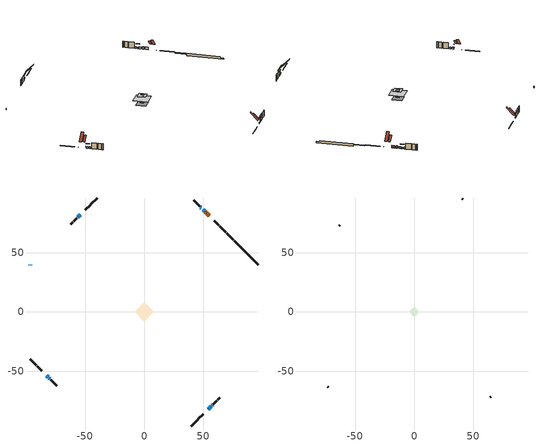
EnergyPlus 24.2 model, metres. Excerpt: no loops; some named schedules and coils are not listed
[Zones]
conditioned space
 floor adiabatic (Floor3 construction): -1.82,0 0,1.82 1.82,0 0,-1.82 z0.46
 floor adiabatic (AdiabaticFloorConstruction): -8.08,0 0,8.08 8.08,0 0,-8.08 z2.9
 floor foundation (Slab1 construction): -5.46,0 0,5.46 5.46,0 0,-5.46 z-1.37
 floor foundation (Slab2 construction): -1.82,0 0,1.82 1.82,0 0,-1.82 z-0.3
 wall outside (RimJoist1 construction): 39.86,-96.22 45.13,-90.95 / -96.22,-39.86 -90.95,-45.13 / -39.86,96.22 -45.13,90.95 / 68.83,67.25 63.56,72.52 z0.46:0.76
 wall outside (RimJoist2 construction): 45.79,-90.29 49.61,-86.47 / -90.29,-45.79 -86.47,-49.61 / -45.79,90.29 -49.61,86.47 / 62.9,73.18 59.08,77 z0.46:0.76
 wall outside (AdiabaticWallConstruction 1): 54.73,81.35 52.91,83.17 / 52.25,83.83 51.54,84.54 z0.46:2.49
 wall outside (AdiabaticWallConstruction): -96.22,39.86 -96.22,39.67 / 50.88,85.2 49.73,86.35 / -82.12,-53.96 -80.97,-55.11 / 49.08,87 48.78,87.3 z0.46:1.68; 53.96,-82.12 54.36,-81.72 z0.46:1.28; 55.01,-81.07 55.55,-80.53 z0.46:0.87; 56.21,-79.87 56.64,-79.44 z0.46:1.17; 57.3,-78.79 57.73,-78.35 / -53.96,82.12 -55.11,80.97 / -55.77,80.31 -56.16,79.92 / 48.12,87.96 47.48,88.61 / -80.31,-55.77 -79.67,-56.42 z0.46:1.78
 wall outside (Wall1 construction): 58.38,-77.7 61.25,-74.83 / -79.01,-57.07 -76.15,-59.94 / -56.82,79.26 -59.68,76.4 / 46.82,89.26 43.95,92.13 z0.46:5.34
 wall outside (Wall2 construction): 61.91,-74.18 63.58,-72.5 / -75.49,-60.59 -73.81,-62.27 / -60.34,75.74 -62.02,74.06 / 43.3,92.78 41.62,94.46 z0.46:5.34
 wall foundation (FoundationWall1 construction): 75.86,60.22,-1.37 75.86,60.22,0.46 94.19,41.89,0.46 94.19,41.89,-0.36 96.22,39.86,-0.36 96.22,39.86,-1.37
 wall foundation (FoundationWall2 construction): 75.2,60.88 69.49,66.59 z-0.3:0.31
 window (WindowConstruction 9): -96.22,39.86 -96.22,39.67 z0.46:1.68
 window (WindowConstruction 6): 53.96,-82.12 54.36,-81.73 z0.46:1.27
 window (WindowConstruction 7): 50.88,85.2 49.73,86.35 z0.46:1.68
 window (WindowConstruction 8): -82.12,-53.96 -80.97,-55.11 z0.46:1.68
 window (WindowConstruction 11): 55.01,-81.07 55.55,-80.53 z0.46:0.87
 window (WindowConstruction 10): 49.08,87.01 48.78,87.3 z0.46:1.68
 window (WindowConstruction): 56.21,-79.87 56.64,-79.44 z0.46:1.17
 window (WindowConstruction 1): 57.3,-78.78 57.73,-78.35 z0.46:1.78
 window (WindowConstruction 2): -53.96,82.12 -55.11,80.97 z0.46:1.78
 window (WindowConstruction 3): -55.77,80.31 -56.16,79.92 z0.46:1.78
 window (WindowConstruction 4): 48.12,87.96 47.48,88.61 z0.46:1.78
 window (WindowConstruction 5): -80.31,-55.77 -79.67,-56.42 z0.46:1.78
 door (Door): 54.73,81.35 52.91,83.17 z0.46:2.49
 door (Door 1): 52.25,83.83 51.54,84.54 z0.46:2.49
 ceiling adiabatic (AdiabaticFloorConstruction): 0,-8.08 8.08,0 0,8.08 -8.08,0 z2.9
 roof outside (Roof3 construction): 53.3,-82.78,5.34 50.58,-80.06,9.19 49.62,-81.02,9.19 52.34,-83.74,5.34; -82.78,-53.3,5.34 -80.06,-50.58,9.19 -81.02,-49.62,9.19 -83.74,-52.34,5.34; -53.3,82.78,5.34 -50.58,80.06,9.19 -49.62,81.02,9.19 -52.34,83.74,5.34; 55.39,80.7,5.34 52.66,77.97,9.19 53.63,77.01,9.19 56.35,79.73,5.34
attic - vented
 floor to conditioned space (Floor1 construction Reversed): -4.42,0 0,4.42 4.42,0 0,-4.42 z5.34
 floor to conditioned space (Floor2 construction Reversed): -1.82,0 0,1.82 1.82,0 0,-1.82 z5.34
 wall outside (Wall3 construction): 64.24,-71.84 64.69,-71.39 / -73.15,-62.93 -72.7,-63.38 / -62.68,73.41 -63.12,72.96 / 40.96,95.12 40.51,95.57 z0.46:5.34
 roof outside (Roof1 construction): 51.68,-84.4,5.34 47.67,-80.38,11.02 46.25,-81.8,11.02 50.26,-85.82,5.34; -84.4,-51.68,5.34 -80.38,-47.67,11.02 -81.8,-46.25,11.02 -85.82,-50.26,5.34; -51.68,84.4,5.34 -47.67,80.38,11.02 -46.25,81.8,11.02 -50.26,85.82,5.34; 57,79.08,5.34 52.99,75.06,11.02 54.41,73.64,11.02 58.43,77.66,5.34
shading: 54.5,-81.58 53.82,-82.26 54.11,-82.55 54.79,-81.87 z1.47; 49.59,86.49 51.03,85.06 51.32,85.35 49.88,86.78 z1.88; -80.83,-55.25 -82.26,-53.82 -82.55,-54.11 -81.12,-55.54 z1.88; 59.16,-76.92 51.41,-84.68 51.7,-84.97 59.45,-77.21 z5.96; 58.45,-77.63 54.4,-81.68 54.69,-81.97 58.74,-77.92 z3.73; 59.54,-76.54 55.49,-80.6 55.78,-80.89 59.83,-76.83 z4.34; -56.92,79.16 -52.15,83.93 -52.44,84.22 -57.21,79.45 z4.34; -57.97,78.11 -53.96,82.12 -54.25,82.41 -58.26,78.4 z4.34; 45.67,90.42 49.93,86.15 50.22,86.44 45.96,90.71 z4.34; -77.86,-58.23 -82.12,-53.96 -82.41,-54.25 -78.15,-58.52 z4.34
[Building]
Building 1: Terrain=Suburbs
[Site:Location]
Sydney AP_NS: Latitude {deg}=46.16; Longitude {deg}=-60.05; Time Zone {hr}=-4; Elevation {m}=62; Keep Site Location Information=Yes
[Site:GroundTemperature:Shallow]
2.62187, 0.93492, 0.799824, 1.60037, 4.8141, 8.01286, 10.786, 12.5427, 12.692, 11.2632, 8.56075, 5.46011
[Site:WaterMainsTemperature]
Calculation Method=Schedule; Temperature Schedule=mains temperature schedule
[Material] Roughness=Rough; Thermal Absorptance=0.9
Name | Thickness {m} | Conductivity {W/m-K} | Density {kg/m3} | Specific Heat {J/kg-K} | Solar Absorptance | Visible Absorptance
asphalt or fiberglass shingles | 0.00635 | 0.162714 | 1121.4 | 1465.45 | 0.4 | 0.4
ceiling loosefill ins | 0.254 | 0.0480833 | 16.02 | 1046.75 | 0.7 | 0.7
ceiling stud and cavity | 0.1397 | 0.115821 | 65.682 | 1177.47 | 0.7 | 0.7
ceiling stud and cavity 1 | 0.1397 | 0.147741 | 65.682 | 1177.47 | 0.7 | 0.7
concrete 4.0 in. | 0.1016 | 1.803125 | 2242.8 | 837.4 | 0.7 | 0.7
concrete 8.0 in. | 0.2032 | 1.803125 | 2242.8 | 837.4 | 0.7 | 0.7
door material | 0.04445 | 0.053851 | 512.64 | 1214.23 | 0.7 | 0.7
door material 1 | 0.04445 | 0.188738 | 512.64 | 1214.23 | 0.7 | 0.7
exterior vertical ins | 0.00108814 | 0.029427 | 32.04 | 1214.23 | 0.7 | 0.7
floor covering | 0.0127 | 9.015625 | 54.468 | 1339.84 | 0.6 | 0.6
floor covering 1 | 0.0127 | 0.0433444 | 54.468 | 1339.84 | 0.6 | 0.6
floor rigid ins; wall rigid ins 1 | 0.512978 | 0.029427 | 32.04 | 1214.23 | 0.7 | 0.7
floor stud and cavity | 0.0889 | 0.307476 | 50.32683 | 1063.81 | 0.7 | 0.7
floor stud and cavity 1 | 0.1397 | 1.75129 | 37.0049 | 1207.88 | 0.7 | 0.7
furniture material conditioned space 1 | 0.1524 | 0.115458 | 640.8 | 1214.23 | 0.6 | 0.6
gypsum board | 0.0127 | 0.160291 | 801 | 837.4 | 0.6 | 0.6
osb sheathing 0.5 in. | 0.0127 | 0.115458 | 512.64 | 1214.23 | 0.7 | 0.7
osb sheathing 0.75 in. | 0.01905 | 0.115458 | 512.64 | 1214.23 | 0.7 | 0.7
rim joist stud and cavity | 0.0508 | 0.126838 | 50.32683 | 1063.81 | 0.6 | 0.6
rim joist stud and cavity 1 | 0.0508 | 0.153904 | 50.32683 | 1063.81 | 0.6 | 0.6
roof rigid ins; wall rigid ins | 0.051816 | 0.029427 | 32.04 | 1214.23 | 0.7 | 0.7
roof stud and cavity | 0.2032 | 0.181894 | 78.34581 | 1123.46 | 0.7 | 0.7
wall stud and cavity | 0.1397 | 0.160281 | 139.0536 | 1170.24 | 0.7 | 0.7
wall stud and cavity 1 | 0.1397 | 0.178291 | 139.0536 | 1170.24 | 0.7 | 0.7
wall stud and cavity 2 | 0.0889 | 6.1454 | 50.32683 | 1063.81 | 0.6 | 0.6
wall stud and cavity 3 | 0.0889 | 0.380278 | 52.3479 | 1209.89 | 0.7 | 0.7
wall stud and cavity 4 | 0.0889 | 0.391764 | 83.0341 | 1211.67 | 0.7 | 0.7
wood siding | 0.0254 | 0.102417 | 544.68 | 1172.36 | 0.4 | 0.4
wood siding 1 | 0.00254 | 0.102417 | 544.68 | 1172.36 | 0.4 | 0.4
wood siding 2; wood siding 3; wood siding 4 | 0.0254 | 0.102417 | 544.68 | 1172.36 | 0.7 | 0.7
[WindowMaterial:SimpleGlazingSystem]
Name | U-Factor {W/m2-K} | Solar Heat Gain Coefficient
WindowMaterial | 5.6621 | 0.6
WindowMaterial 1 | 3.01388 | 0.5
WindowMaterial 2 | 2.99571 | 0.54
WindowMaterial 3 | 3.02013 | 0.49
WindowMaterial 4 | 2.989467 | 0.55
WindowMaterial 5 | 3.05136 | 0.44
WindowMaterial 6 | 3.00196 | 0.53
WindowMaterial 7 | 7.0816 | 0.64
WindowMaterial 8 | 2.986628 | 0.6
WindowMaterial 9 | 5.03752 | 0.62
[Construction]
AdiabaticFloorConstruction: floor stud and cavity 1, floor rigid ins, osb sheathing 0.75 in., floor covering 1
AdiabaticWallConstruction: wood siding 3, wall rigid ins 1, wall stud and cavity 3, gypsum board
AdiabaticWallConstruction 1: wood siding 4, wall rigid ins 1, wall stud and cavity 3, gypsum board
Door: door material
Door 1: door material 1
Floor1 construction Reversed: gypsum board, ceiling stud and cavity, ceiling loosefill ins
Floor2 construction Reversed: gypsum board, ceiling stud and cavity 1, ceiling loosefill ins
Floor3 construction: floor stud and cavity, floor covering
FoundationWall1 construction; FoundationWall2 construction: concrete 8.0 in.
furniture construction conditioned space 1: furniture material conditioned space 1
PartitionWallConstruction: gypsum board, wall stud and cavity 4, gypsum board
RimJoist1 construction: wood siding 2, rim joist stud and cavity
RimJoist2 construction: wood siding 2, rim joist stud and cavity 1
Roof1 construction: asphalt or fiberglass shingles
Roof3 construction: asphalt or fiberglass shingles, roof rigid ins, osb sheathing 0.75 in., roof stud and cavity, gypsum board
Slab1 construction; Slab2 construction: concrete 4.0 in.
Wall1 construction: wood siding, wall rigid ins, osb sheathing 0.5 in., wall stud and cavity, gypsum board
Wall2 construction: wood siding, wall rigid ins, osb sheathing 0.5 in., wall stud and cavity 1, gypsum board
Wall3 construction: wood siding 1, wall stud and cavity 2
WindowConstruction: WindowMaterial
WindowConstruction 1: WindowMaterial 1
WindowConstruction 10: WindowMaterial 8
WindowConstruction 11: WindowMaterial 9
WindowConstruction 2: WindowMaterial 2
WindowConstruction 3: WindowMaterial 3
WindowConstruction 4; WindowConstruction 5: WindowMaterial 4
WindowConstruction 6: WindowMaterial 5
WindowConstruction 7; WindowConstruction 8: WindowMaterial 6
WindowConstruction 9: WindowMaterial 7
[Zone] Multiplier=1; Part of Total Floor Area=Yes
Name | Volume {m3}
attic - vented | 36.3731
conditioned space | 437.8
[Space]
Name | Zone | Volume {m3}
attic - vented 1 | attic - vented | 36.3731
conditioned space 1 | conditioned space | 437.8
[ZoneInfiltration:EffectiveLeakageArea]
infil attic - vented 1: Zone or Space=attic - vented 1; Schedule=Always On Discrete; Effective Air Leakage Area {cm2}=1611.88; Stack Coefficient=0.000734292; Wind Coefficient=1.83086e-05
[ZoneMixing]
whole house fan mix: Zone or Space=attic - vented; Schedule=Always On Continuous; Design Flow Rate Calculation Method=Flow/Zone; Design Flow Rate {m3/s}=0; Source Zone or Space=conditioned space
[SurfaceProperty:ExposedFoundationPerimeter] Exposed Perimeter Calculation Method=TotalExposedPerimeter
Name | Total Exposed Perimeter {m}
Slab1 | 28.804
Slab2 | 8.07699
[InternalMass] Zone or ZoneList=conditioned space; Space or SpaceList=conditioned space 1
Name | Construction | Surface Area {m2}
furniture mass conditioned space 1 | furniture construction conditioned space 1 | 81.3
partition wall mass | PartitionWallConstruction | 196.65
[Lights]
interior lighting: Zone or ZoneList or Space or SpaceList=conditioned space 1; Schedule=interior lighting schedule; Design Level Calculation Method=LightingLevel; Lighting Level {W}=343.2; Return Air Fraction=0; Fraction Radiant=0.6; Fraction Visible=0.2; Fraction Replaceable=1
[People]
occupants: Zone or ZoneList or Space or SpaceList=conditioned space 1; Number of People Schedule=occupants schedule; Number of People Calculation Method=People; Number of People=3; Fraction Radiant=0.314171; Sensible Heat Fraction=0.56303; Activity Level Schedule=occupants activity schedule; Carbon Dioxide Generation Rate {m3/s-W}=0; Enable ASHRAE 55 Comfort Warnings=No; Mean Radiant Temperature Calculation Type=EnclosureAveraged
[ElectricEquipment] Zone or ZoneList or Space or SpaceList=conditioned space 1; Design Level Calculation Method=EquipmentLevel
Name | Schedule | Design Level {W} | Fraction Latent | Fraction Radiant | Fraction Lost
clothes dryer | clothes dryer schedule | 140.772 | 0.015 | 0.081 | 0.85
clothes washer | clothes washer schedule | 32.1985 | 0.03 | 0.162 | 0.7
cooking range | cooking range schedule | 215.147 | 0.08 | 0.432 | 0.2
dishwasher | dishwasher schedule | 66.8632 | 0.3 | 0.18 | 0.4
fridge | fridge schedule | 72.9452 | 0 | 0.6 | 0
mech vent bath fan 0 | mech vent bath fan 0 schedule | 50.2 | 0 | 0 | 1
mech vent house fan | mech vent house fan schedule | 0 | 0 | 0 | 1
mech vent house fan cfis | mech vent house fan cfis schedule | 0 | 0 | 0 | 0
misc plug loads | misc plug loads schedule | 494.7 | 0.045 | 0.513 | 0.1
whole house fan | Always On Discrete | 0 | 0 | 0 | 1
[OtherEquipment] Zone or ZoneList or Space or SpaceList=conditioned space 1; Design Level Calculation Method=EquipmentLevel
Name | Fuel Type | Schedule | Design Level {W} | Fraction Latent | Fraction Radiant | Fraction Lost
clothes dryer 1 | Electricity | clothes dryer schedule | 0 | 0.015 | 0.081 | 0.85
cooking range 1 | Electricity | cooking range schedule | 0 | 0.08 | 0.432 | 0.2
general water use latent | None | general water use schedule | 62.594 | 1 | 0 | 0
general water use sensible | None | general water use schedule | -61.6891 | 0 | 0.6 | 0
mech vent house fan latent load | None | Always On Discrete | 0 | 1 | 0 | 0
mech vent house fan sensible load | None | Always On Discrete | 0 | 0 | 0 | 0
water heater energy adjustment1 | Electricity | Always On Discrete | 0.01 | 0 | 0 | 1
[ZoneInfiltration:DesignFlowRate] Zone or ZoneList or Space or SpaceList=conditioned space 1; Schedule=Always On Discrete; Design Flow Rate Calculation Method=Flow/Zone; Design Flow Rate {m3/s}=0
infil flow; natural vent flow; whole house fan flow
[ZoneControl:Thermostat]
conditioned space Thermostat: Zone or ZoneList=conditioned space; Control Type Schedule=conditioned space Thermostat Schedule; Control 1=conditioned space temperature setpoint; Temperature Difference Between Cutout And Setpoint {deltaC}=0
[ThermostatSetpoint:DualSetpoint]
conditioned space temperature setpoint: Heating Setpoint Temperature Schedule=heating setpoint; Cooling Setpoint Temperature Schedule=cooling setpoint
[AirLoopHVAC:UnitarySystem]
unit heater unitary system: Control Type=Load; Controlling Zone or Thermostat Location=conditioned space; Dehumidification Control Type=None; Availability Schedule=Always On Discrete; Supply Fan=unit heater supply fan; Fan Placement=BlowThrough; Supply Air Fan Operating Mode Schedule=unit heater auto fan schedule; Heating Coil=unit heater htg coil; DX Heating Coil Sizing Ratio=1; Use DOAS DX Cooling Coil=No; Minimum Supply Air Temperature {C}=2; Latent Load Control=SensibleOnlyLoadControl; Cooling Supply Air Flow Rate Method=None; Heating Supply Air Flow Rate Method=SupplyAirFlowRate; Heating Supply Air Flow Rate {m3/s}=0.00141584; No Load Supply Air Flow Rate Method=SupplyAirFlowRate; No Load Supply Air Flow Rate {m3/s}=0; No Load Supply Air Flow Rate Control Set To Low Speed=Yes; Maximum Supply Air Temperature {C}=48.8889; Maximum Outdoor Dry-Bulb Temperature for Supplemental Heater Operation {C}=21; Ancillary On-Cycle Electric Power {W}=0; Ancillary Off-Cycle Electric Power {W}=0
[Zone equipment]
conditioned space: electric baseboard, unit heater unitary system
[Foundation:Kiva] Initial Indoor Air Temperature {C}=18; Wall Depth Below Slab {m}=0.2032
Name | Wall Height Above Grade {m} | Custom Block Material Name 1 | Custom Block Depth 1 {m} | Custom Block X Position 1 {m} | Custom Block Z Position 1 {m}
Foundation Kiva 1 | 0.459974
Foundation Kiva 2 | 0.309982 | exterior vertical ins | 0.609996 | 0.2032 | 0
[Foundation:Kiva:Settings]
Soil Conductivity {W/m-K}=0.849921; Soil Density {kg/m3}=1842.3; Soil Specific Heat {J/kg-K}=418.7; Ground Solar Absorptivity=0.9; Ground Thermal Absorptivity=0.9; Ground Surface Roughness {m}=0.03; Far-Field Width {m}=40; Deep-Ground Boundary Condition=ZeroFlux; Deep-Ground Depth {m}=40; Minimum Cell Dimension {m}=0.2; Maximum Cell Growth Coefficient=3; Simulation Timestep=Timestep
[Exterior:Lights]
exterior lighting: Schedule=exterior lighting schedule; Design Level {W}=75.6
[EnergyManagementSystem:Sensor] Output:Variable or Output:Meter Index Key=conditioned space
Name | Output:Variable or Output:Meter
conditioned_space_clg_unmet_s | Zone Cooling Setpoint Not Met Time
conditioned_space_htg_unmet_s | Zone Heating Setpoint Not Met Time
fridge_tin_s; tin_s; tin_s_1 | Zone Mean Air Temperature
tout_s | Zone Outdoor Air Drybulb Temperature
win_s | Zone Air Humidity Ratio
[Schedule:Constant]
Name | Hourly Value
Always On Continuous; mech vent house fan schedule; mech vent house fan cfis schedule; Always On Discrete | 1
occupants activity schedule | 117.228
fridge schedule; unit heater auto fan schedule | 0
[Schedule:Week:Daily]
interior lighting schedule Week Rule - Jan1-Jan27: interior lighting schedule day, interior lighting schedule day, interior lighting schedule day, interior lighting schedule day, interior lighting schedule day, interior lighting schedule day, interior lighting schedule day, interior lighting schedule default day, interior lighting schedule default day, interior lighting schedule default day, interior lighting schedule default day, interior lighting schedule default day
interior lighting schedule Week Rule - Jan28-Feb3: interior lighting schedule day, interior lighting schedule day, interior lighting schedule day, interior lighting schedule day, interior lighting schedule day 1, interior lighting schedule day 1, interior lighting schedule day 1, interior lighting schedule default day, interior lighting schedule default day, interior lighting schedule default day, interior lighting schedule default day, interior lighting schedule default day
interior lighting schedule Week Rule - Feb4-Feb24: interior lighting schedule day 1, interior lighting schedule day 1, interior lighting schedule day 1, interior lighting schedule day 1, interior lighting schedule day 1, interior lighting schedule day 1, interior lighting schedule day 1, interior lighting schedule default day, interior lighting schedule default day, interior lighting schedule default day, interior lighting schedule default day, interior lighting schedule default day
interior lighting schedule Week Rule - Feb25-Mar3: interior lighting schedule day 1, interior lighting schedule day 1, interior lighting schedule day 1, interior lighting schedule day 1, interior lighting schedule day 2, interior lighting schedule day 2, interior lighting schedule day 2, interior lighting schedule default day, interior lighting schedule default day, interior lighting schedule default day, interior lighting schedule default day, interior lighting schedule default day
interior lighting schedule Week Rule - Mar4-Mar31: interior lighting schedule day 2, interior lighting schedule day 2, interior lighting schedule day 2, interior lighting schedule day 2, interior lighting schedule day 2, interior lighting schedule day 2, interior lighting schedule day 2, interior lighting schedule default day, interior lighting schedule default day, interior lighting schedule default day, interior lighting schedule default day, interior lighting schedule default day
interior lighting schedule Week Rule - Apr1-Apr28: interior lighting schedule day 3, interior lighting schedule day 3, interior lighting schedule day 3, interior lighting schedule day 3, interior lighting schedule day 3, interior lighting schedule day 3, interior lighting schedule day 3, interior lighting schedule default day, interior lighting schedule default day, interior lighting schedule default day, interior lighting schedule default day, interior lighting schedule default day
interior lighting schedule Week Rule - Apr29-May5: interior lighting schedule day 3, interior lighting schedule day 3, interior lighting schedule day 4, interior lighting schedule day 4, interior lighting schedule day 4, interior lighting schedule day 4, interior lighting schedule day 4, interior lighting schedule default day, interior lighting schedule default day, interior lighting schedule default day, interior lighting schedule default day, interior lighting schedule default day
interior lighting schedule Week Rule - May6-May26: interior lighting schedule day 4, interior lighting schedule day 4, interior lighting schedule day 4, interior lighting schedule day 4, interior lighting schedule day 4, interior lighting schedule day 4, interior lighting schedule day 4, interior lighting schedule default day, interior lighting schedule default day, interior lighting schedule default day, interior lighting schedule default day, interior lighting schedule default day
interior lighting schedule Week Rule - May27-Jun2: interior lighting schedule day 4, interior lighting schedule day 4, interior lighting schedule day 4, interior lighting schedule day 4, interior lighting schedule day 4, interior lighting schedule day 5, interior lighting schedule day 5, interior lighting schedule default day, interior lighting schedule default day, interior lighting schedule default day, interior lighting schedule default day, interior lighting schedule default day
interior lighting schedule Week Rule - Jun3-Jun30: interior lighting schedule day 5, interior lighting schedule day 5, interior lighting schedule day 5, interior lighting schedule day 5, interior lighting schedule day 5, interior lighting schedule day 5, interior lighting schedule day 5, interior lighting schedule default day, interior lighting schedule default day, interior lighting schedule default day, interior lighting schedule default day, interior lighting schedule default day
interior lighting schedule Week Rule - Jul1-Jul28: interior lighting schedule day 6, interior lighting schedule day 6, interior lighting schedule day 6, interior lighting schedule day 6, interior lighting schedule day 6, interior lighting schedule day 6, interior lighting schedule day 6, interior lighting schedule default day, interior lighting schedule default day, interior lighting schedule default day, interior lighting schedule default day, interior lighting schedule default day
interior lighting schedule Week Rule - Jul29-Aug4: interior lighting schedule day 6, interior lighting schedule day 6, interior lighting schedule day 6, interior lighting schedule day 7, interior lighting schedule day 7, interior lighting schedule day 7, interior lighting schedule day 7, interior lighting schedule default day, interior lighting schedule default day, interior lighting schedule default day, interior lighting schedule default day, interior lighting schedule default day
interior lighting schedule Week Rule - Aug5-Aug25: interior lighting schedule day 7, interior lighting schedule day 7, interior lighting schedule day 7, interior lighting schedule day 7, interior lighting schedule day 7, interior lighting schedule day 7, interior lighting schedule day 7, interior lighting schedule default day, interior lighting schedule default day, interior lighting schedule default day, interior lighting schedule default day, interior lighting schedule default day
interior lighting schedule Week Rule - Aug26-Sep1: interior lighting schedule day 7, interior lighting schedule day 7, interior lighting schedule day 7, interior lighting schedule day 7, interior lighting schedule day 7, interior lighting schedule day 7, interior lighting schedule day 8, interior lighting schedule default day, interior lighting schedule default day, interior lighting schedule default day, interior lighting schedule default day, interior lighting schedule default day
interior lighting schedule Week Rule - Sep2-Sep29: interior lighting schedule day 8, interior lighting schedule day 8, interior lighting schedule day 8, interior lighting schedule day 8, interior lighting schedule day 8, interior lighting schedule day 8, interior lighting schedule day 8, interior lighting schedule default day, interior lighting schedule default day, interior lighting schedule default day, interior lighting schedule default day, interior lighting schedule default day
interior lighting schedule Week Rule - Sep30-Oct6: interior lighting schedule day 8, interior lighting schedule day 9, interior lighting schedule day 9, interior lighting schedule day 9, interior lighting schedule day 9, interior lighting schedule day 9, interior lighting schedule day 9, interior lighting schedule default day, interior lighting schedule default day, interior lighting schedule default day, interior lighting schedule default day, interior lighting schedule default day
interior lighting schedule Week Rule - Oct7-Oct27: interior lighting schedule day 9, interior lighting schedule day 9, interior lighting schedule day 9, interior lighting schedule day 9, interior lighting schedule day 9, interior lighting schedule day 9, interior lighting schedule day 9, interior lighting schedule default day, interior lighting schedule default day, interior lighting schedule default day, interior lighting schedule default day, interior lighting schedule default day
interior lighting schedule Week Rule - Oct28-Nov3: interior lighting schedule day 9, interior lighting schedule day 9, interior lighting schedule day 9, interior lighting schedule day 9, interior lighting schedule day 10, interior lighting schedule day 10, interior lighting schedule day 10, interior lighting schedule default day, interior lighting schedule default day, interior lighting schedule default day, interior lighting schedule default day, interior lighting schedule default day
interior lighting schedule Week Rule - Nov4-Nov24: interior lighting schedule day 10, interior lighting schedule day 10, interior lighting schedule day 10, interior lighting schedule day 10, interior lighting schedule day 10, interior lighting schedule day 10, interior lighting schedule day 10, interior lighting schedule default day, interior lighting schedule default day, interior lighting schedule default day, interior lighting schedule default day, interior lighting schedule default day
interior lighting schedule Week Rule - Nov25-Dec1: interior lighting schedule day 10, interior lighting schedule day 10, interior lighting schedule day 10, interior lighting schedule day 10, interior lighting schedule day 10, interior lighting schedule day 10, interior lighting schedule day 11, interior lighting schedule default day, interior lighting schedule default day, interior lighting schedule default day, interior lighting schedule default day, interior lighting schedule default day
interior lighting schedule Week Rule - Dec2-Dec31: interior lighting schedule day 11, interior lighting schedule day 11, interior lighting schedule day 11, interior lighting schedule day 11, interior lighting schedule day 11, interior lighting schedule day 11, interior lighting schedule day 11, interior lighting schedule default day, interior lighting schedule default day, interior lighting schedule default day, interior lighting schedule default day, interior lighting schedule default day
occupants schedule Week Rule - Jan1-Dec31: occupants schedule day, occupants schedule day, occupants schedule day, occupants schedule day, occupants schedule day, occupants schedule day, occupants schedule day, occupants schedule default day, occupants schedule default day, occupants schedule default day, occupants schedule default day, occupants schedule default day
clothes dryer schedule Week Rule - Jan1-Dec31: clothes dryer schedule day, clothes dryer schedule day, clothes dryer schedule day, clothes dryer schedule day, clothes dryer schedule day, clothes dryer schedule day, clothes dryer schedule day, clothes dryer schedule default day, clothes dryer schedule default day, clothes dryer schedule default day, clothes dryer schedule default day, clothes dryer schedule default day
clothes washer schedule Week Rule - Jan1-Dec31: clothes washer schedule day, clothes washer schedule day, clothes washer schedule day, clothes washer schedule day, clothes washer schedule day, clothes washer schedule day, clothes washer schedule day, clothes washer schedule default day, clothes washer schedule default day, clothes washer schedule default day, clothes washer schedule default day, clothes washer schedule default day
cooking range schedule Week Rule - Jan1-Dec31: cooking range schedule day, cooking range schedule day, cooking range schedule day, cooking range schedule day, cooking range schedule day, cooking range schedule day, cooking range schedule day, cooking range schedule default day, cooking range schedule default day, cooking range schedule default day, cooking range schedule default day, cooking range schedule default day
dishwasher schedule Week Rule - Jan1-Dec31: dishwasher schedule day, dishwasher schedule day, dishwasher schedule day, dishwasher schedule day, dishwasher schedule day, dishwasher schedule day, dishwasher schedule day, dishwasher schedule default day, dishwasher schedule default day, dishwasher schedule default day, dishwasher schedule default day, dishwasher schedule default day
mech vent bath fan 0 schedule Week Rule - Jan1-Dec31: mech vent bath fan 0 schedule day, mech vent bath fan 0 schedule day, mech vent bath fan 0 schedule day, mech vent bath fan 0 schedule day, mech vent bath fan 0 schedule day, mech vent bath fan 0 schedule day, mech vent bath fan 0 schedule day, mech vent bath fan 0 schedule default day, mech vent bath fan 0 schedule default day, mech vent bath fan 0 schedule default day, mech vent bath fan 0 schedule default day, mech vent bath fan 0 schedule default day
misc plug loads schedule Week Rule - Jan1-Dec31: misc plug loads schedule day, misc plug loads schedule day, misc plug loads schedule day, misc plug loads schedule day, misc plug loads schedule day, misc plug loads schedule day, misc plug loads schedule day, misc plug loads schedule default day, misc plug loads schedule default day, misc plug loads schedule default day, misc plug loads schedule default day, misc plug loads schedule default day
general water use schedule Week Rule - Jan1-Dec31: general water use schedule day, general water use schedule day, general water use schedule day, general water use schedule day, general water use schedule day, general water use schedule day, general water use schedule day, general water use schedule default day, general water use schedule default day, general water use schedule default day, general water use schedule default day, general water use schedule default day
exterior lighting schedule Week Rule - Jan1-Jan27: exterior lighting schedule day, exterior lighting schedule day, exterior lighting schedule day, exterior lighting schedule day, exterior lighting schedule day, exterior lighting schedule day, exterior lighting schedule day, exterior lighting schedule default day, exterior lighting schedule default day, exterior lighting schedule default day, exterior lighting schedule default day, exterior lighting schedule default day
exterior lighting schedule Week Rule - Jan28-Feb3: exterior lighting schedule day, exterior lighting schedule day, exterior lighting schedule day, exterior lighting schedule day, exterior lighting schedule day 1, exterior lighting schedule day 1, exterior lighting schedule day 1, exterior lighting schedule default day, exterior lighting schedule default day, exterior lighting schedule default day, exterior lighting schedule default day, exterior lighting schedule default day
exterior lighting schedule Week Rule - Feb4-Feb24: exterior lighting schedule day 1, exterior lighting schedule day 1, exterior lighting schedule day 1, exterior lighting schedule day 1, exterior lighting schedule day 1, exterior lighting schedule day 1, exterior lighting schedule day 1, exterior lighting schedule default day, exterior lighting schedule default day, exterior lighting schedule default day, exterior lighting schedule default day, exterior lighting schedule default day
exterior lighting schedule Week Rule - Feb25-Mar3: exterior lighting schedule day 1, exterior lighting schedule day 1, exterior lighting schedule day 1, exterior lighting schedule day 1, exterior lighting schedule day 2, exterior lighting schedule day 2, exterior lighting schedule day 2, exterior lighting schedule default day, exterior lighting schedule default day, exterior lighting schedule default day, exterior lighting schedule default day, exterior lighting schedule default day
exterior lighting schedule Week Rule - Mar4-Mar31: exterior lighting schedule day 2, exterior lighting schedule day 2, exterior lighting schedule day 2, exterior lighting schedule day 2, exterior lighting schedule day 2, exterior lighting schedule day 2, exterior lighting schedule day 2, exterior lighting schedule default day, exterior lighting schedule default day, exterior lighting schedule default day, exterior lighting schedule default day, exterior lighting schedule default day
exterior lighting schedule Week Rule - Apr1-Apr28: exterior lighting schedule day 3, exterior lighting schedule day 3, exterior lighting schedule day 3, exterior lighting schedule day 3, exterior lighting schedule day 3, exterior lighting schedule day 3, exterior lighting schedule day 3, exterior lighting schedule default day, exterior lighting schedule default day, exterior lighting schedule default day, exterior lighting schedule default day, exterior lighting schedule default day
exterior lighting schedule Week Rule - Apr29-May5: exterior lighting schedule day 3, exterior lighting schedule day 3, exterior lighting schedule day 4, exterior lighting schedule day 4, exterior lighting schedule day 4, exterior lighting schedule day 4, exterior lighting schedule day 4, exterior lighting schedule default day, exterior lighting schedule default day, exterior lighting schedule default day, exterior lighting schedule default day, exterior lighting schedule default day
exterior lighting schedule Week Rule - May6-May26: exterior lighting schedule day 4, exterior lighting schedule day 4, exterior lighting schedule day 4, exterior lighting schedule day 4, exterior lighting schedule day 4, exterior lighting schedule day 4, exterior lighting schedule day 4, exterior lighting schedule default day, exterior lighting schedule default day, exterior lighting schedule default day, exterior lighting schedule default day, exterior lighting schedule default day
exterior lighting schedule Week Rule - May27-Jun2: exterior lighting schedule day 4, exterior lighting schedule day 4, exterior lighting schedule day 4, exterior lighting schedule day 4, exterior lighting schedule day 4, exterior lighting schedule day 5, exterior lighting schedule day 5, exterior lighting schedule default day, exterior lighting schedule default day, exterior lighting schedule default day, exterior lighting schedule default day, exterior lighting schedule default day
exterior lighting schedule Week Rule - Jun3-Jun30: exterior lighting schedule day 5, exterior lighting schedule day 5, exterior lighting schedule day 5, exterior lighting schedule day 5, exterior lighting schedule day 5, exterior lighting schedule day 5, exterior lighting schedule day 5, exterior lighting schedule default day, exterior lighting schedule default day, exterior lighting schedule default day, exterior lighting schedule default day, exterior lighting schedule default day
exterior lighting schedule Week Rule - Jul1-Jul28: exterior lighting schedule day 6, exterior lighting schedule day 6, exterior lighting schedule day 6, exterior lighting schedule day 6, exterior lighting schedule day 6, exterior lighting schedule day 6, exterior lighting schedule day 6, exterior lighting schedule default day, exterior lighting schedule default day, exterior lighting schedule default day, exterior lighting schedule default day, exterior lighting schedule default day
[Schedule:Year]
interior lighting schedule: interior lighting schedule Week Rule - Jan1-Jan27, 1, 1, 1, 27, interior lighting schedule Week Rule - Jan28-Feb3, 1, 28, 2, 3, interior lighting schedule Week Rule - Feb4-Feb24, 2, 4, 2, 24, interior lighting schedule Week Rule - Feb25-Mar3, 2, 25, 3, 3, interior lighting schedule Week Rule - Mar4-Mar31, 3, 4, 3, 31, interior lighting schedule Week Rule - Apr1-Apr28, 4, 1, 4, 28, interior lighting schedule Week Rule - Apr29-May5, 4, 29, 5, 5, interior lighting schedule Week Rule - May6-May26, 5, 6, 5, 26, interior lighting schedule Week Rule - May27-Jun2, 5, 27, 6, 2, interior lighting schedule Week Rule - Jun3-Jun30, 6, 3, 6, 30, interior lighting schedule Week Rule - Jul1-Jul28, 7, 1, 7, 28, interior lighting schedule Week Rule - Jul29-Aug4, 7, 29, 8, 4, interior lighting schedule Week Rule - Aug5-Aug25, 8, 5, 8, 25, interior lighting schedule Week Rule - Aug26-Sep1, 8, 26, 9, 1, interior lighting schedule Week Rule - Sep2-Sep29, 9, 2, 9, 29, interior lighting schedule Week Rule - Sep30-Oct6, 9, 30, 10, 6, interior lighting schedule Week Rule - Oct7-Oct27, 10, 7, 10, 27, interior lighting schedule Week Rule - Oct28-Nov3, 10, 28, 11, 3, interior lighting schedule Week Rule - Nov4-Nov24, 11, 4, 11, 24, interior lighting schedule Week Rule - Nov25-Dec1, 11, 25, 12, 1, interior lighting schedule Week Rule - Dec2-Dec31, 12, 2, 12, 31
occupants schedule: occupants schedule Week Rule - Jan1-Dec31, 1, 1, 12, 31
clothes dryer schedule: clothes dryer schedule Week Rule - Jan1-Dec31, 1, 1, 12, 31
clothes washer schedule: clothes washer schedule Week Rule - Jan1-Dec31, 1, 1, 12, 31
cooking range schedule: cooking range schedule Week Rule - Jan1-Dec31, 1, 1, 12, 31
dishwasher schedule: dishwasher schedule Week Rule - Jan1-Dec31, 1, 1, 12, 31
mech vent bath fan 0 schedule: mech vent bath fan 0 schedule Week Rule - Jan1-Dec31, 1, 1, 12, 31
misc plug loads schedule: misc plug loads schedule Week Rule - Jan1-Dec31, 1, 1, 12, 31
general water use schedule: general water use schedule Week Rule - Jan1-Dec31, 1, 1, 12, 31
exterior lighting schedule: exterior lighting schedule Week Rule - Jan1-Jan27, 1, 1, 1, 27, exterior lighting schedule Week Rule - Jan28-Feb3, 1, 28, 2, 3, exterior lighting schedule Week Rule - Feb4-Feb24, 2, 4, 2, 24, exterior lighting schedule Week Rule - Feb25-Mar3, 2, 25, 3, 3, exterior lighting schedule Week Rule - Mar4-Mar31, 3, 4, 3, 31, exterior lighting schedule Week Rule - Apr1-Apr28, 4, 1, 4, 28, exterior lighting schedule Week Rule - Apr29-May5, 4, 29, 5, 5, exterior lighting schedule Week Rule - May6-May26, 5, 6, 5, 26, exterior lighting schedule Week Rule - May27-Jun2, 5, 27, 6, 2, exterior lighting schedule Week Rule - Jun3-Jun30, 6, 3, 6, 30, exterior lighting schedule Week Rule - Jul1-Jul28, 7, 1, 7, 28, exterior lighting schedule Week Rule - Jul29-Aug4, 7, 29, 8, 4, exterior lighting schedule Week Rule - Aug5-Aug25, 8, 5, 8, 25, exterior lighting schedule Week Rule - Aug26-Sep1, 8, 26, 9, 1, exterior lighting schedule Week Rule - Sep2-Sep29, 9, 2, 9, 29, exterior lighting schedule Week Rule - Sep30-Oct6, 9, 30, 10, 6, exterior lighting schedule Week Rule - Oct7-Oct27, 10, 7, 10, 27, exterior lighting schedule Week Rule - Oct28-Nov3, 10, 28, 11, 3, exterior lighting schedule Week Rule - Nov4-Nov24, 11, 4, 11, 24, exterior lighting schedule Week Rule - Nov25-Dec1, 11, 25, 12, 1, exterior lighting schedule Week Rule - Dec2-Dec31, 12, 2, 12, 31
[Schedule:Compact]
conditioned space Thermostat Schedule: Through: 12/31, For: AllDays, Until: 24:00, 4
mains temperature schedule: Through: 01/01, For: AllDays, Until: 24:00, 6.99889, Through: 01/02, For: AllDays, Until: 24:00, 6.94278, Through: 01/03, For: AllDays, Until: 24:00, 6.88722, Through: 01/04, For: AllDays, Until: 24:00, 6.83278, Through: 01/05, For: AllDays, Until: 24:00, 6.77944, Through: 01/06, For: AllDays, Until: 24:00, 6.72722, Through: 01/07, For: AllDays, Until: 24:00, 6.67556, Through: 01/08, For: AllDays, Until: 24:00, 6.62444, Through: 01/09, For: AllDays, Until: 24:00, 6.575, Through: 01/10, For: AllDays, Until: 24:00, 6.52611, Through: 01/11, For: AllDays, Until: 24:00, 6.47889, Through: 01/12, For: AllDays, Until: 24:00, 6.43222, Through: 01/13, For: AllDays, Until: 24:00, 6.38611, Through: 01/14, For: AllDays, Until: 24:00, 6.34167, Through: 01/15, For: AllDays, Until: 24:00, 6.29833, Through: 01/16, For: AllDays, Until: 24:00, 6.25556, Through: 01/17, For: AllDays, Until: 24:00, 6.21444, Through: 01/18, For: AllDays, Until: 24:00, 6.17389, Through: 01/19, For: AllDays, Until: 24:00, 6.135, Through: 01/20, For: AllDays, Until: 24:00, 6.09667, Through: 01/21, For: AllDays, Until: 24:00, 6.06, Through: 01/22, For: AllDays, Until: 24:00, 6.02389, Through: 01/23, For: AllDays, Until: 24:00, 5.98944, Through: 01/24, For: AllDays, Until: 24:00, 5.95611, Through: 01/25, For: AllDays, Until: 24:00, 5.92333, Through: 01/26, For: AllDays, Until: 24:00, 5.89222, Through: 01/27, For: AllDays, Until: 24:00, 5.86278, Through: 01/28, For: AllDays, Until: 24:00, 5.83389, Through: 01/29, For: AllDays, Until: 24:00, 5.80611, Through: 01/30, For: AllDays, Until: 24:00, 5.78, Through: 01/31, For: AllDays, Until: 24:00, 5.755, Through: 02/01, For: AllDays, Until: 24:00, 5.73111, Through: 02/02, For: AllDays, Until: 24:00, 5.70833, Through: 02/03, For: AllDays, Until: 24:00, 5.68722, Through: 02/04, For: AllDays, Until: 24:00, 5.66667, Through: 02/05, For: AllDays, Until: 24:00, 5.64778, Through: 02/06, For: AllDays, Until: 24:00, 5.63056, Through: 02/07, For: AllDays, Until: 24:00, 5.61389, Through: 02/08, For: AllDays, Until: 24:00, 5.59889, Through: 02/09, For: AllDays, Until: 24:00, 5.585, Through: 02/10, For: AllDays, Until: 24:00, 5.57278, Through: 02/11, For: AllDays, Until: 24:00, 5.56167, Through: 02/12, For: AllDays, Until: 24:00, 5.55167, Through: 02/13, For: AllDays, Until: 24:00, 5.54278, Through: 02/14, For: AllDays, Until: 24:00, 5.53556, Through: 02/15, For: AllDays, Until: 24:00, 5.52944, Through: 02/16, For: AllDays, Until: 24:00, 5.52444, Through: 02/17, For: AllDays, Until: 24:00, 5.52111, Through: 02/18, For: AllDays, Until: 24:00, 5.51889, Through: 02/19, For: AllDays, Until: 24:00, 5.51833, Through: 02/20, For: AllDays, Until: 24:00, 5.51889, Through: 02/21, For: AllDays, Until: 24:00, 5.52056, Through: 02/22, For: AllDays, Until: 24:00, 5.52333, Through: 02/23, For: AllDays, Until: 24:00, 5.52778, Through: 02/24, For: AllDays, Until: 24:00, 5.53333, Through: 02/25, For: AllDays, Until: 24:00, 5.54056, Through: 02/26, For: AllDays, Until: 24:00, 5.54833, Through: 02/27, For: AllDays, Until: 24:00, 5.55833, Through: 02/28, For: AllDays, Until: 24:00, 5.56889, Through: 03/01, For: AllDays, Until: 24:00, 5.58111, Through: 03/02, For: AllDays, Until: 24:00, 5.59444, Through: 03/03, For: AllDays, Until: 24:00, 5.60889, Through: 03/04, For: AllDays, Until: 24:00, 5.625, Through: 03/05, For: AllDays, Until: 24:00, 5.64222, Through: 03/06, For: AllDays, Until: 24:00, 5.66056, Through: 03/07, For: AllDays, Until: 24:00, 5.68056, Through: 03/08, For: AllDays, Until: 24:00, 5.70167, Through: 03/09, For: AllDays, Until: 24:00, 5.72389, Through: 03/10, For: AllDays, Until: 24:00, 5.74722, Through: 03/11, For: AllDays, Until: 24:00, 5.77167, Through: 03/12, For: AllDays, Until: 24:00, 5.79778, Through: 03/13, For: AllDays, Until: 24:00, 5.825, Through: 03/14, For: AllDays, Until: 24:00, 5.85333, Through: 03/15, For: AllDays, Until: 24:00, 5.88278, Through: 03/16, For: AllDays, Until: 24:00, 5.91333, Through: 03/17, For: AllDays, Until: 24:00, 5.94556, Through: 03/18, For: AllDays, Until: 24:00, 5.97889, Through: 03/19, For: AllDays, Until: 24:00, 6.01278, Through: 03/20, For: AllDays, Until: 24:00, 6.04833, Through: 03/21, For: AllDays, Until: 24:00, 6.085, Through: 03/22, For: AllDays, Until: 24:00, 6.12278, Through: 03/23, For: AllDays, Until: 24:00, 6.16167, Through: 03/24, For: AllDays, Until: 24:00, 6.20167, Through: 03/25, For: AllDays, Until: 24:00, 6.24222, Through: 03/26, For: AllDays, Until: 24:00, 6.28444, Through: 03/27, For: AllDays, Until: 24:00, 6.32778, Through: 03/28, For: AllDays, Until: 24:00, 6.37222, Through: 03/29, For: AllDays, Until: 24:00, 6.41722, Through: 03/30, For: AllDays, Until: 24:00, 6.46389, Through: 03/31, For: AllDays, Until: 24:00, 6.51111, Through: 04/01, For: AllDays, Until: 24:00, 6.55944, Through: 04/02, For: AllDays, Until: 24:00, 6.60889, Through: 04/03, For: AllDays, Until: 24:00, 6.65944, Through: 04/04, For: AllDays, Until: 24:00, 6.71056, Through: 04/05, For: AllDays, Until: 24:00, 6.76278, Through: 04/06, For: AllDays, Until: 24:00, 6.81611, Through: 04/07, For: AllDays, Until: 24:00, 6.87, Through: 04/08, For: AllDays, Until: 24:00, 6.925, Through: 04/09, For: AllDays, Until: 24:00, 6.98111, Through: 04/10, For: AllDays, Until: 24:00, 7.03778, Through: 04/11, For: AllDays, Until: 24:00, 7.09556, Through: 04/12, For: AllDays, Until: 24:00, 7.15389, Through: 04/13, For: AllDays, Until: 24:00, 7.21333, Through: 04/14, For: AllDays, Until: 24:00, 7.27333, Through: 04/15, For: AllDays, Until: 24:00, 7.33389, Through: 04/16, For: AllDays, Until: 24:00, 7.39556, Through: 04/17, For: AllDays, Until: 24:00, 7.45778, Through: 04/18, For: AllDays, Until: 24:00, 7.52111, Through: 04/19, For: AllDays, Until: 24:00, 7.585, Through: 04/20, For: AllDays, Until: 24:00, 7.64944, Through: 04/21, For: AllDays, Until: 24:00, 7.71444, Through: 04/22, For: AllDays, Until: 24:00, 7.78, Through: 04/23, For: AllDays, Until: 24:00, 7.84667, Through: 04/24, For: AllDays, Until: 24:00, 7.91389, Through: 04/25, For: AllDays, Until: 24:00, 7.98111, Through: 04/26, For: AllDays, Until: 24:00, 8.04944, Through: 04/27, For: AllDays, Until: 24:00, 8.11833, Through: 04/28, For: AllDays, Until: 24:00, 8.18778, Through: 04/29, For: AllDays, Until: 24:00, 8.25722, Through: 04/30, For: AllDays, Until: 24:00, 8.32778, Through: 05/01, For: AllDays, Until: 24:00, 8.39833, Through: 05/02, For: AllDays, Until: 24:00, 8.46944, Through: 05/03, For: AllDays, Until: 24:00, 8.54111, Through: 05/04, For: AllDays, Until: 24:00, 8.61333, Through: 05/05, For: AllDays, Until: 24:00, 8.68556, Through: 05/06, For: AllDays, Until: 24:00, 8.75833, Through: 05/07, For: AllDays, Until: 24:00, 8.83167, Through: 05/08, For: AllDays, Until: 24:00, 8.905, Through: 05/09, For: AllDays, Until: 24:00, 8.97889, Through: 05/10, For: AllDays, Until: 24:00, 9.05278, Through: 05/11, For: AllDays, Until: 24:00, 9.12722, Through: 05/12, For: AllDays, Until: 24:00, 9.20167, Through: 05/13, For: AllDays, Until: 24:00, 9.27667, Through: 05/14, For: AllDays, Until: 24:00, 9.35111, Through: 05/15, For: AllDays, Until: 24:00, 9.42611, Through: 05/16, For: AllDays, Until: 24:00, 9.50167, Through: 05/17, For: AllDays, Until: 24:00, 9.57667, Through: 05/18, For: AllDays, Until: 24:00, 9.65222, Through: 05/19, For: AllDays, Until: 24:00, 9.72778, Through: 05/20, For: AllDays, Until: 24:00, 9.80333, Through: 05/21, For: AllDays, Until: 24:00, 9.87889, Through: 05/22, For: AllDays, Until: 24:00, 9.95444, Through: 05/23, For: AllDays, Until: 24:00, 10.0306, Through: 05/24, For: AllDays, Until: 24:00, 10.1061, Through: 05/25, For: AllDays, Until: 24:00, 10.1811, Through: 05/26, For: AllDays, Until: 24:00, 10.2567, Through: 05/27, For: AllDays, Until: 24:00, 10.3322, Through: 05/28, For: AllDays, Until: 24:00, 10.4072, Through: 05/29, For: AllDays, Until: 24:00, 10.4822, Through: 05/30, For: AllDays, Until: 24:00, 10.5572, Through: 05/31, For: AllDays, Until: 24:00, 10.6322, Through: 06/01, For: AllDays, Until: 24:00, 10.7067, Through: 06/02, For: AllDays, Until: 24:00, 10.7806, Through: 06/03, For: AllDays, Until: 24:00, 10.8544, Through: 06/04, For: AllDays, Until: 24:00, 10.9283, Through: 06/05, For: AllDays, Until: 24:00, 11.0017, Through: 06/06, For: AllDays, Until: 24:00, 11.075, Through: 06/07, For: AllDays, Until: 24:00, 11.1478, Through: 06/08, For: AllDays, Until: 24:00, 11.22, Through: 06/09, For: AllDays, Until: 24:00, 11.2922, Through: 06/10, For: AllDays, Until: 24:00, 11.3633, Through: 06/11, For: AllDays, Until: 24:00, 11.4344, Through: 06/12, For: AllDays, Until: 24:00, 11.5056, Through: 06/13, For: AllDays, Until: 24:00, 11.5756, Through: 06/14, For: AllDays, Until: 24:00, 11.6456, Through: 06/15, For: AllDays, Until: 24:00, 11.7144, Through: 06/16, For: AllDays, Until: 24:00, 11.7833, Through: 06/17, For: AllDays, Until: 24:00, 11.8517, Through: 06/18, For: AllDays, Until: 24:00, 11.9189, Through: 06/19, For: AllDays, Until: 24:00, 11.9861, Through: 06/20, For: AllDays, Until: 24:00, 12.0522, Through: 06/21, For: AllDays, Until: 24:00, 12.1178, Through: 06/22, For: AllDays, Until: 24:00, 12.1833, Through: 06/23, For: AllDays, Until: 24:00, 12.2472, Through: 06/24, For: AllDays, Until: 24:00, 12.3111, Through: 06/25, For: AllDays, Until: 24:00, 12.3739, Through: 06/26, For: AllDays, Until: 24:00, 12.4367, Through: 06/27, For: AllDays, Until: 24:00, 12.4978, Through: 06/28, For: AllDays, Until: 24:00, 12.5589, Through: 06/29, For: AllDays, Until: 24:00, 12.6189, Through: 06/30, For: AllDays, Until: 24:00, 12.6778, Through: 07/01, For: AllDays, Until: 24:00, 12.7361, Through: 07/02, For: AllDays, Until: 24:00, 12.7939, Through: 07/03, For: AllDays, Until: 24:00, 12.8506, Through: 07/04, For: AllDays, Until: 24:00, 12.9061, Through: 07/05, For: AllDays, Until: 24:00, 12.9611, Through: 07/06, For: AllDays, Until: 24:00, 13.015, Through: 07/07, For: AllDays, Until: 24:00, 13.0678, Through: 07/08, For: AllDays, Until: 24:00, 13.12, Through: 07/09, For: AllDays, Until: 24:00, 13.1711, Through: 07/10, For: AllDays, Until: 24:00, 13.2217, Through: 07/11, For: AllDays, Until: 24:00, 13.2711, Through: 07/12, For: AllDays, Until: 24:00, 13.3189, Through: 07/13, For: AllDays, Until: 24:00, 13.3661, Through: 07/14, For: AllDays, Until: 24:00, 13.4128, Through: 07/15, For: AllDays, Until: 24:00, 13.4578, Through: 07/16, For: AllDays, Until: 24:00, 13.5017, Through: 07/17, For: AllDays, Until: 24:00, 13.545, Through: 07/18, For: AllDays, Until: 24:00, 13.5867, Through: 07/19, For: AllDays, Until: 24:00, 13.6278, Through: 07/20, For: AllDays, Until: 24:00, 13.6678, Through: 07/21, For: AllDays, Until: 24:00, 13.7061, Through: 07/22, For: AllDays, Until: 24:00, 13.7439, Through: 07/23, For: AllDays, Until: 24:00, 13.7806, Through: 07/24, For: AllDays, Until: 24:00, 13.8156, Through: 07/25, For: AllDays, Until: 24:00, 13.85, Through: 07/26, For: AllDays, Until: 24:00, 13.8828, Through: 07/27, For: AllDays, Until: 24:00, 13.9144, Through: 07/28, For: AllDays, Until: 24:00, 13.945, Through: 07/29, For: AllDays, Until: 24:00, 13.9744, Through: 07/30, For: AllDays, Until: 24:00, 14.0028, Through: 07/31, For: AllDays, Until: 24:00, 14.0294, Through: 08/01, For: AllDays, Until: 24:00, 14.0556, Through: 08/02, For: AllDays, Until: 24:00, 14.08, Through: 08/03, For: AllDays, Until: 24:00, 14.1033, Through: 08/04, For: AllDays, Until: 24:00, 14.1256, Through: 08/05, For: AllDays, Until: 24:00, 14.1461, Through: 08/06, For: AllDays, Until: 24:00, 14.1656, Through: 08/07, For: AllDays, Until: 24:00, 14.1839, Through: 08/08, For: AllDays, Until: 24:00, 14.2011, Through: 08/09, For: AllDays, Until: 24:00, 14.2172, Through: 08/10, For: AllDays, Until: 24:00, 14.2317, Through: 08/11, For: AllDays, Until: 24:00, 14.2444, Through: 08/12, For: AllDays, Until: 24:00, 14.2567, Through: 08/13, For: AllDays, Until: 24:00, 14.2672, Through: 08/14, For: AllDays, Until: 24:00, 14.2767, Through: 08/15, For: AllDays, Until: 24:00, 14.2844, Through: 08/16, For: AllDays, Until: 24:00, 14.2917, Through: 08/17, For: AllDays, Until: 24:00, 14.2972, Through: 08/18, For: AllDays, Until: 24:00, 14.3011, Through: 08/19, For: AllDays, Until: 24:00, 14.3039, Through: 08/20, For: AllDays, Until: 24:00, 14.3056, Through: 08/21, For: AllDays, Until: 24:00, 14.3061, Through: 08/22, For: AllDays, Until: 24:00, 14.305, Through: 08/23, For: AllDays, Until: 24:00, 14.3028, Through: 08/24, For: AllDays, Until: 24:00, 14.2989, Through: 08/25, For: AllDays, Until: 24:00, 14.2939, Through: 08/26, For: AllDays, Until: 24:00, 14.2878, Through: 08/27, For: AllDays, Until: 24:00, 14.28, Through: 08/28, For: AllDays, Until: 24:00, 14.2717, Through: 08/29, For: AllDays, Until: 24:00, 14.2611, Through: 08/30, For: AllDays, Until: 24:00, 14.25, Through: 08/31, For: AllDays, Until: 24:00, 14.2372, Through: 09/01, For: AllDays, Until: 24:00, 14.2233, Through: 09/02, For: AllDays, Until: 24:00, 14.2083, Through: 09/03, For: AllDays, Until: 24:00, 14.1917, Through: 09/04, For: AllDays, Until: 24:00, 14.1739, Through: 09/05, For: AllDays, Until: 24:00, 14.155, Through: 09/06, For: AllDays, Until: 24:00, 14.1344, Through: 09/07, For: AllDays, Until: 24:00, 14.1128, Through: 09/08, For: AllDays, Until: 24:00, 14.09, Through: 09/09, For: AllDays, Until: 24:00, 14.0661, Through: 09/10, For: AllDays, Until: 24:00, 14.0411, Through: 09/11, For: AllDays, Until: 24:00, 14.0144, Through: 09/12, For: AllDays, Until: 24:00, 13.9867, Through: 09/13, For: AllDays, Until: 24:00, 13.9578, Through: 09/14, For: AllDays, Until: 24:00, 13.9278, Through: 09/15, For: AllDays, Until: 24:00, 13.8967, Through: 09/16, For: AllDays, Until: 24:00, 13.8639, Through: 09/17, For: AllDays, Until: 24:00, 13.8306, Through: 09/18, For: AllDays, Until: 24:00, 13.7956, Through: 09/19, For: AllDays, Until: 24:00, 13.7594, Through: 09/20, For: AllDays, Until: 24:00, 13.7228, Through: 09/21, For: AllDays, Until: 24:00, 13.6844, Through: 09/22, For: AllDays, Until: 24:00, 13.645, Through: 09/23, For: AllDays, Until: 24:00, 13.6044, Through: 09/24, For: AllDays, Until: 24:00, 13.5628, Through: 09/25, For: AllDays, Until: 24:00, 13.5206, Through: 09/26, For: AllDays, Until: 24:00, 13.4767, Through: 09/27, For: AllDays, Until: 24:00, 13.4322, Through: 09/28, For: AllDays, Until: 24:00, 13.3861, Through: 09/29, For: AllDays, Until: 24:00, 13.3394, Through: 09/30, For: AllDays, Until: 24:00, 13.2917, Through: 10/01, For: AllDays, Until: 24:00, 13.2428, Through: 10/02, For: AllDays, Until: 24:00, 13.1928, Through: 10/03, For: AllDays, Until: 24:00, 13.1422, Through: 10/04, For: AllDays, Until: 24:00, 13.0906, Through: 10/05, For: AllDays, Until: 24:00, 13.0378, Through: 10/06, For: AllDays, Until: 24:00, 12.9844, Through: 10/07, For: AllDays, Until: 24:00, 12.9294, Through: 10/08, For: AllDays, Until: 24:00, 12.8744, Through: 10/09, For: AllDays, Until: 24:00, 12.8178, Through: 10/10, For: AllDays, Until: 24:00, 12.7611, Through: 10/11, For: AllDays, Until: 24:00, 12.7028, Through: 10/12, For: AllDays, Until: 24:00, 12.6439, Through: 10/13, For: AllDays, Until: 24:00, 12.5844, Through: 10/14, For: AllDays, Until: 24:00, 12.5239, Through: 10/15, For: AllDays, Until: 24:00, 12.4628, Through: 10/16, For: AllDays, Until: 24:00, 12.4011, Through: 10/17, For: AllDays, Until: 24:00, 12.3383, Through: 10/18, For: AllDays, Until: 24:00, 12.275, Through: 10/19, For: AllDays, Until: 24:00, 12.2106, Through: 10/20, For: AllDays, Until: 24:00, 12.1461, Through: 10/21, For: AllDays, Until: 24:00, 12.0806, Through: 10/22, For: AllDays, Until: 24:00, 12.0144, Through: 10/23, For: AllDays, Until: 24:00, 11.9478, Through: 10/24, For: AllDays, Until: 24:00, 11.8806, Through: 10/25, For: AllDays, Until: 24:00, 11.8128, Through: 10/26, For: AllDays, Until: 24:00, 11.7439, Through: 10/27, For: AllDays, Until: 24:00, 11.675, Through: 10/28, For: AllDays, Until: 24:00, 11.6056, Through: 10/29, For: AllDays, Until: 24:00, 11.5356, Through: 10/30, For: AllDays, Until: 24:00, 11.465, Through: 10/31, For: AllDays, Until: 24:00, 11.3939, Through: 11/01, For: AllDays, Until: 24:00, 11.3228, Through: 11/02, For: AllDays, Until: 24:00, 11.2511, Through: 11/03, For: AllDays, Until: 24:00, 11.1789, Through: 11/04, For: AllDays, Until: 24:00, 11.1061, Through: 11/05, For: AllDays, Until: 24:00, 11.0333, Through: 11/06, For: AllDays, Until: 24:00, 10.96, Through: 11/07, For: AllDays, Until: 24:00, 10.8861, Through: 11/08, For: AllDays, Until: 24:00, 10.8122, Through: 11/09, For: AllDays, Until: 24:00, 10.7383, Through: 11/10, For: AllDays, Until: 24:00, 10.6639, Through: 11/11, For: AllDays, Until: 24:00, 10.5894, Through: 11/12, For: AllDays, Until: 24:00, 10.5144, Through: 11/13, For: AllDays, Until: 24:00, 10.4394, Through: 11/14, For: AllDays, Until: 24:00, 10.3644, Through: 11/15, For: AllDays, Until: 24:00, 10.2889, Through: 11/16, For: AllDays, Until: 24:00, 10.2139, Through: 11/17, For: AllDays, Until: 24:00, 10.1383, Through: 11/18, For: AllDays, Until: 24:00, 10.0628, Through: 11/19, For: AllDays, Until: 24:00, 9.98722, Through: 11/20, For: AllDays, Until: 24:00, 9.91167, Through: 11/21, For: AllDays, Until: 24:00, 9.83611, Through: 11/22, For: AllDays, Until: 24:00, 9.76, Through: 11/23, For: AllDays, Until: 24:00, 9.68444, Through: 11/24, For: AllDays, Until: 24:00, 9.60944, Through: 11/25, For: AllDays, Until: 24:00, 9.53389, Through: 11/26, For: AllDays, Until: 24:00, 9.45833, Through: 11/27, For: AllDays, Until: 24:00, 9.38333, Through: 11/28, For: AllDays, Until: 24:00, 9.30833, Through: 11/29, For: AllDays, Until: 24:00, 9.23389, Through: 11/30, For: AllDays, Until: 24:00, 9.15889, Through: 12/01, For: AllDays, Until: 24:00, 9.08444, Through: 12/02, For: AllDays, Until: 24:00, 9.01056, Through: 12/03, For: AllDays, Until: 24:00, 8.93667, Through: 12/04, For: AllDays, Until: 24:00, 8.86333, Through: 12/05, For: AllDays, Until: 24:00, 8.79, Through: 12/06, For: AllDays, Until: 24:00, 8.71667, Through: 12/07, For: AllDays, Until: 24:00, 8.64444, Through: 12/08, For: AllDays, Until: 24:00, 8.57222, Through: 12/09, For: AllDays, Until: 24:00, 8.5, Through: 12/10, For: AllDays, Until: 24:00, 8.42889, Through: 12/11, For: AllDays, Until: 24:00, 8.35778, Through: 12/12, For: AllDays, Until: 24:00, 8.28722, Through: 12/13, For: AllDays, Until: 24:00, 8.21722, Through: 12/14, For: AllDays, Until: 24:00, 8.14778, Through: 12/15, For: AllDays, Until: 24:00, 8.07889, Through: 12/16, For: AllDays, Until: 24:00, 8.01056, Through: 12/17, For: AllDays, Until: 24:00, 7.94278, Through: 12/18, For: AllDays, Until: 24:00, 7.87556, Through: 12/19, For: AllDays, Until: 24:00, 7.80889, Through: 12/20, For: AllDays, Until: 24:00, 7.74278, Through: 12/21, For: AllDays, Until: 24:00, 7.67722, Through: 12/22, For: AllDays, Until: 24:00, 7.61222, Through: 12/23, For: AllDays, Until: 24:00, 7.54833, Through: 12/24, For: AllDays, Until: 24:00, 7.485, Through: 12/25, For: AllDays, Until: 24:00, 7.42222, Through: 12/26, For: AllDays, Until: 24:00, 7.36, Through: 12/27, For: AllDays, Until: 24:00, 7.29889, Through: 12/28, For: AllDays, Until: 24:00, 7.23889, Through: 12/29, For: AllDays, Until: 24:00, 7.17889, Through: 12/30, For: AllDays, Until: 24:00, 7.12056, Through: 12/31, For: AllDays, Until: 24:00, 7.06222
